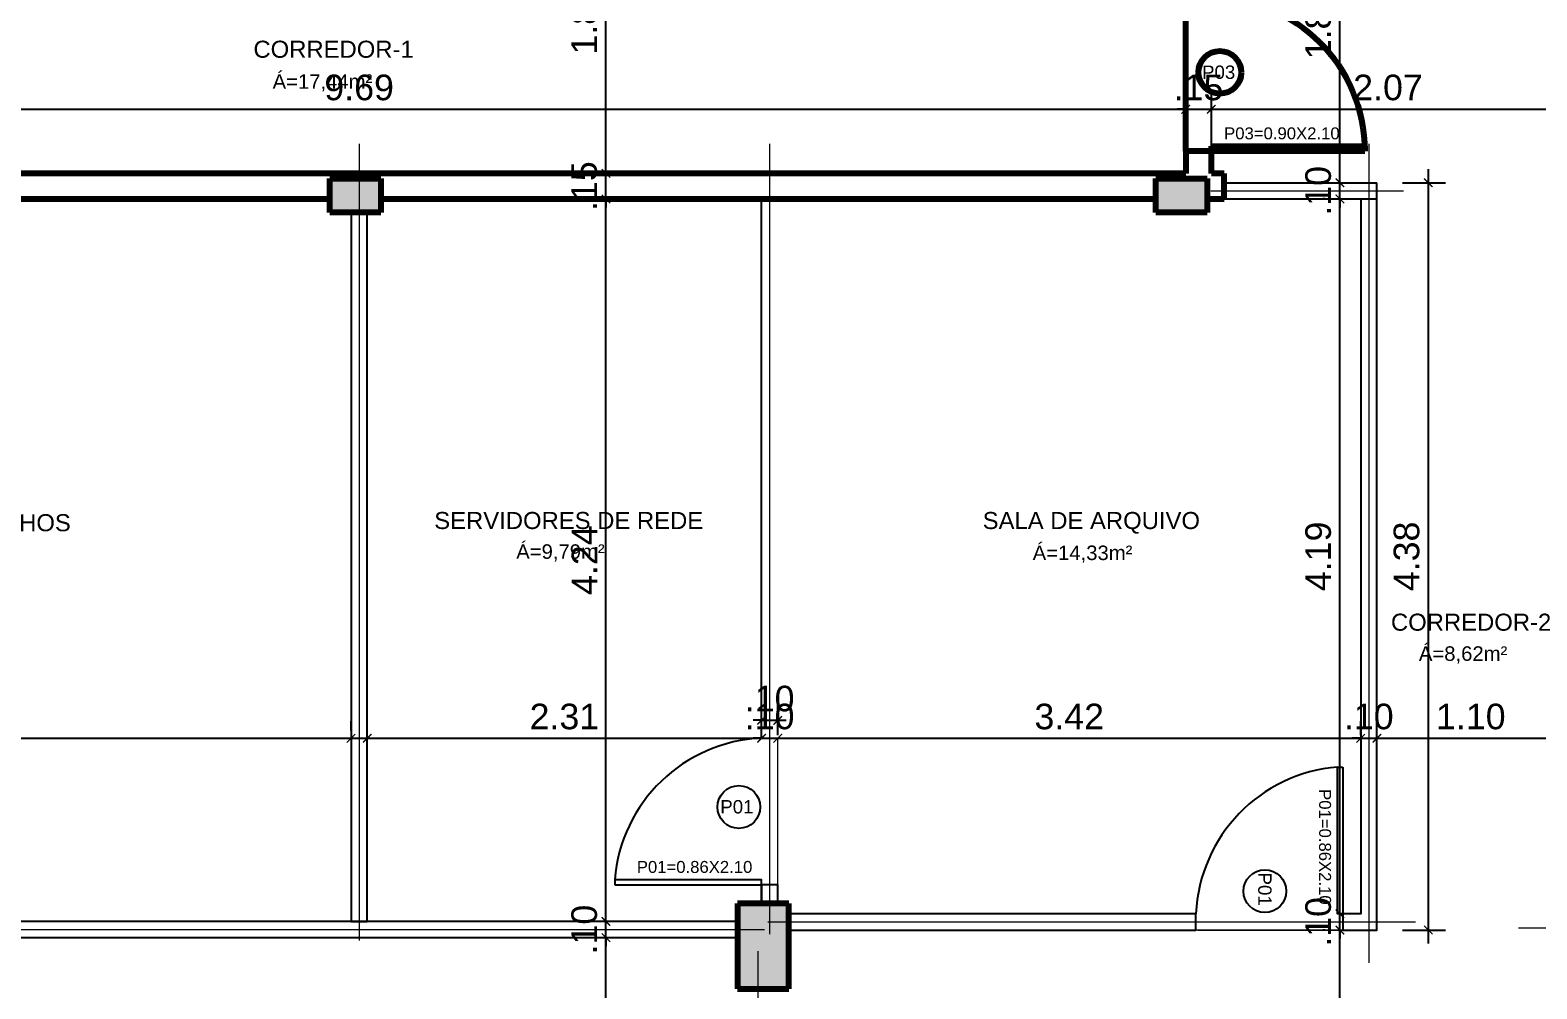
# Model space of a CAD drawing. Header units: metres. Extents: x -15851 to -15710, y 6781 to 6850.
# Drawn here: x -15739.01 to -15730.18, y 6795.99 to 6801.61 of the extents above; entities that cross this region are included whole.
import ezdxf

# ---------------------------------------------------------------- set-up
doc = ezdxf.new("R2010")
doc.units = ezdxf.units.M
doc.linetypes.add('ACAD_ISO06W100', pattern=[36, 24, -3, 0, -3, 0, -3, 0, -3])
for name, color, linetype in [('ARCO', 1, 'Continuous'), ('Divisórias de Gesso Acartonado', 42, 'Continuous'), ('ESQUADRIAS', 2, 'Continuous'), ('Texto Esquadrias', 7, 'Continuous')]:
    doc.layers.add(name, color=color, linetype=linetype)
for name, color, linetype, lineweight in [('cota', 18, 'Continuous', 9), ('Eixo', 1, 'ACAD_ISO06W100', 0), ('parede', 8, 'Continuous', 80), ('PISO', 8, 'Continuous', 13)]:
    doc.layers.add(name, color=color, linetype=linetype, lineweight=lineweight)
doc.styles.add('AMBI', font='arial.ttf')
doc.styles.add('arial', font='arial.ttf')
doc.dimstyles.new('1-50', dxfattribs={"dimtxt": 0.15, "dimasz": 0.05, "dimexe": 0.1, "dimexo": 0.15, "dimgap": 0.05, "dimtad": 1, "dimzin": 4, "dimdsep": 46, "dimtxsty": 'arial', "dimblk": 'ARCHTICK', "dimcen": 0, "dimdle": 0.08, "dimclrd": 256, "dimclre": 256, "dimclrt": 256, "dimadec": 1, "dimazin": 0, "dimtfac": 1, "dimtix": 1, "dimtmove": 0, "dimatfit": 0, "dimldrblk": 'ARCHTICK', "dimfxl": 1, "dimtolj": 1, "dimarcsym": 0})

# ---------------------------------------------------------------- blocks, each defined once
blk = doc.blocks.new('asdf')
at = {"layer": 'parede'}
h = blk.add_hatch(color=256, dxfattribs=at)
h.paths.add_polyline_path([(-15936.6437, 6790.3875), (-15936.9437, 6790.3875), (-15936.9437, 6789.8875), (-15936.6437, 6789.8875)])
h.paths.add_polyline_path([(-15936.6437, 6796.4875), (-15936.9437, 6796.4875), (-15936.9437, 6795.9875), (-15936.6437, 6795.9875)])
h.paths.add_polyline_path([(-15936.6437, 6802.7175), (-15936.9437, 6802.7175), (-15936.9437, 6802.2175), (-15936.6437, 6802.2175)])
h.paths.add_polyline_path([(-15941.4237, 6802.7175), (-15941.7237, 6802.7175), (-15941.7237, 6802.2175), (-15941.4237, 6802.2175)])
h.paths.add_polyline_path([(-15941.4237, 6796.4875), (-15941.7237, 6796.4875), (-15941.7237, 6795.9875), (-15941.4237, 6795.9875)])
h.paths.add_polyline_path([(-15941.4237, 6790.3875), (-15941.7237, 6790.3875), (-15941.7237, 6789.8875), (-15941.4237, 6789.8875)])
h.paths.add_polyline_path([(-15941.5737, 6787.3375), (-15941.8737, 6787.3375), (-15941.8737, 6787.1375), (-15941.5737, 6787.1375)])
h.paths.add_polyline_path([(-15946.2037, 6787.3375), (-15946.5037, 6787.3375), (-15946.5037, 6787.1375), (-15946.2037, 6787.1375)])
h.paths.add_polyline_path([(-15948.8937, 6787.3375), (-15949.1937, 6787.3375), (-15949.1937, 6787.1375), (-15948.8937, 6787.1375)])
h.paths.add_polyline_path([(-15950.9837, 6790.3875), (-15951.2837, 6790.3875), (-15951.2837, 6789.8875), (-15950.9837, 6789.8875)])
h.paths.add_polyline_path([(-15955.7637, 6790.3875), (-15956.0637, 6790.3875), (-15956.0637, 6790.2375), (-15956.0637, 6789.8875), (-15955.7637, 6789.8875)])
h.paths.add_polyline_path([(-15960.5437, 6790.3875), (-15960.8437, 6790.3875), (-15960.8437, 6789.8875), (-15960.5437, 6789.8875)])
h.paths.add_polyline_path([(-15960.5437, 6796.4875), (-15960.8437, 6796.4875), (-15960.8437, 6795.9875), (-15960.5437, 6795.9875)])
h.paths.add_polyline_path([(-15955.7637, 6796.4875), (-15956.0637, 6796.4875), (-15956.0637, 6795.9875), (-15955.7637, 6795.9875)])
h.paths.add_polyline_path([(-15950.9837, 6796.4875), (-15951.2837, 6796.4875), (-15951.2837, 6795.9875), (-15950.9837, 6795.9875)])
h.paths.add_polyline_path([(-15946.2037, 6796.4875), (-15946.5037, 6796.4875), (-15946.5037, 6795.9875), (-15946.2037, 6795.9875)])
h.paths.add_polyline_path([(-15943.7537, 6800.7375), (-15944.0537, 6800.7375), (-15944.0537, 6800.5375), (-15943.7537, 6800.5375)])
h.paths.add_polyline_path([(-15946.3187, 6802.7175), (-15946.6187, 6802.7175), (-15946.6187, 6802.2175), (-15946.3187, 6802.2175)])
h.paths.add_polyline_path([(-15948.5937, 6800.7375), (-15948.8937, 6800.7375), (-15948.8937, 6800.5375), (-15948.5937, 6800.5375)])
h.paths.add_polyline_path([(-15953.4337, 6800.7375), (-15953.7337, 6800.7375), (-15953.7337, 6800.5375), (-15953.4337, 6800.5375)])
h.paths.add_polyline_path([(-15950.7887, 6802.7175), (-15951.0887, 6802.7175), (-15951.0887, 6802.2175), (-15950.7887, 6802.2175)])
h.paths.add_polyline_path([(-15955.7637, 6802.7175), (-15956.0637, 6802.7175), (-15956.0637, 6802.2175), (-15955.7637, 6802.2175)])
h.paths.add_polyline_path([(-15960.5437, 6802.7175), (-15960.8437, 6802.7175), (-15960.8437, 6802.2175), (-15960.5437, 6802.2175)])
h.paths.add_polyline_path([(-15955.4137, 6806.1675), (-15955.8137, 6806.1675), (-15955.8137, 6805.9675), (-15955.4137, 6805.9675)])
h.paths.add_polyline_path([(-15950.9337, 6806.1675), (-15951.3337, 6806.1675), (-15951.3337, 6805.9675), (-15950.9337, 6805.9675)])
h.paths.add_polyline_path([(-15946.1537, 6806.1675), (-15946.5537, 6806.1675), (-15946.5537, 6805.9675), (-15946.1537, 6805.9675)])
h.paths.add_polyline_path([(-15941.6837, 6806.1675), (-15942.0837, 6806.1675), (-15942.0837, 6805.9675), (-15941.6837, 6805.9675)])
for p, q in [((-15943.8787, 6800.8975), (-15943.8787, 6801.7975)), ((-15943.7287, 6800.9275), (-15942.8287, 6800.9275)), ((-15943.7287, 6800.8975), (-15943.7287, 6800.9275)), ((-15942.8287, 6800.9275), (-15942.8287, 6800.8975)), ((-15943.7287, 6800.8975), (-15943.8787, 6800.8975)), ((-15943.8787, 6800.8975), (-15943.8787, 6800.7675)), ((-15942.8287, 6800.8975), (-15943.7287, 6800.8975)), ((-15943.7287, 6800.7675), (-15943.7287, 6800.8975)), ((-15943.8787, 6800.7675), (-15953.5637, 6800.7675)), ((-15948.8937, 6800.7375), (-15948.5937, 6800.7375)), ((-15948.8937, 6800.5375), (-15948.8937, 6800.7375)), ((-15948.5937, 6800.7375), (-15948.5937, 6800.5375)), ((-15944.0537, 6800.7375), (-15943.7537, 6800.7375)), ((-15944.0537, 6800.5375), (-15944.0537, 6800.7375)), ((-15943.7537, 6800.7375), (-15943.7537, 6800.5375)), ((-15943.6537, 6800.7675), (-15943.7287, 6800.7675)), ((-15943.6537, 6800.6175), (-15943.6537, 6800.7675)), ((-15953.4337, 6800.6175), (-15948.8937, 6800.6175)), ((-15948.5937, 6800.6175), (-15944.0537, 6800.6175)), ((-15943.7537, 6800.6175), (-15943.6537, 6800.6175)), ((-15948.5937, 6800.5375), (-15948.8937, 6800.5375)), ((-15943.7537, 6800.5375), (-15944.0537, 6800.5375)), ((-15946.2037, 6796.4875), (-15946.5037, 6796.4875)), ((-15946.5037, 6796.4875), (-15946.5037, 6795.9875)), ((-15946.2037, 6795.9875), (-15946.2037, 6796.4875)), ((-15946.5037, 6795.9875), (-15946.2037, 6795.9875))]:
    blk.add_line(p, q, dxfattribs=at)
blk.add_circle((-15943.679, 6801.3594), 0.1254, dxfattribs=at)
blk.add_arc((-15943.7287, 6800.8975), 0.9, 0, 90, dxfattribs=at)
at = {"layer": 'parede', "style": 'AMBI'}
for s, height, p in [('CORREDOR-1', 0.1, (-15949.3405, 6801.445)), ('Á=17,44m²', 0.085, (-15949.2282, 6801.2632)), ('P03', 0.07833, (-15943.7832, 6801.3212)), ('ÁREA DE MOINHOS', 0.1, (-15951.7298, 6798.6698)), ('SERVIDORES DE REDE', 0.1, (-15948.2812, 6798.6828)), ('SALA DE ARQUIVO', 0.1, (-15945.0682, 6798.6827)), ('Á=9,79m²', 0.085, (-15947.8009, 6798.5081)), ('Á=14,33m²', 0.085, (-15944.7753, 6798.5009)), ('CORREDOR-2', 0.1, (-15942.6764, 6798.0868)), ('Á=8,62m²', 0.085, (-15942.5128, 6797.9102))]:
    blk.add_text(s, height=height, dxfattribs=at).set_placement(p)
blk.add_text('P03=0.90X2.10', height=0.07, rotation=360, dxfattribs=at).set_placement((-15943.6538, 6800.9669))
blk = doc.blocks.new('_ArchTick')
at = {"color": 0, "linetype": 'ByBlock', "const_width": 0.15}
blk.add_lwpolyline([(-0.5, -0.5), (0.5, 0.5)], dxfattribs=at)
blk = doc.blocks.new('*D319')
at = {"layer": 'cota', "lineweight": -2, "transparency": 16777216}
for p, q in [((-15731.3329, 6790.3075), (-15731.3329, 6796.4125)), ((-15731.4205, 6796.3325), (-15731.4329, 6796.3325)), ((-15731.4205, 6790.3875), (-15731.4329, 6790.3875))]:
    blk.add_line(p, q, dxfattribs=at)
at = {"layer": 'Defpoints', "color": 0, "transparency": 16777216}
for p in [(-15731.3329, 6796.3325), (-15731.2705, 6796.3325), (-15731.2705, 6790.3875)]:
    blk.add_point(p, dxfattribs=at)
at = {"layer": 'cota', "lineweight": -2, "transparency": 16777216, "xscale": 0.05, "yscale": 0.05, "zscale": 0.05}
for p, rotation in [((-15731.3329, 6796.3325), 90), ((-15731.3329, 6790.3875), 270)]:
    blk.add_blockref('_ArchTick', p, dxfattribs=dict(at, rotation=rotation))
at = {"layer": 'cota', "transparency": 16777216, "insert": (-15731.4595, 6793.36), "char_height": 0.15, "attachment_point": 5, "rotation": 90, "style": 'arial'}
blk.add_mtext('\\A1;5.95', dxfattribs=at)
blk = doc.blocks.new('*D320')
at = {"layer": 'cota', "lineweight": -2, "transparency": 16777216}
for p, q in [((-15731.4205, 6796.4275), (-15731.4329, 6796.4275)), ((-15731.3329, 6796.4275), (-15731.3329, 6796.4775)), ((-15731.3329, 6796.3325), (-15731.3329, 6796.4275)), ((-15731.4205, 6796.3325), (-15731.4329, 6796.3325)), ((-15731.3329, 6796.3325), (-15731.3329, 6796.2825))]:
    blk.add_line(p, q, dxfattribs=at)
at = {"layer": 'Defpoints', "color": 0, "transparency": 16777216}
for p in [(-15731.3329, 6796.4275), (-15731.2705, 6796.4275), (-15731.2705, 6796.3325)]:
    blk.add_point(p, dxfattribs=at)
at = {"layer": 'cota', "lineweight": -2, "transparency": 16777216, "xscale": 0.05, "yscale": 0.05, "zscale": 0.05}
for p, rotation in [((-15731.3329, 6796.4275), 270), ((-15731.3329, 6796.3325), 90)]:
    blk.add_blockref('_ArchTick', p, dxfattribs=dict(at, rotation=rotation))
at = {"layer": 'cota', "transparency": 16777216, "insert": (-15731.4595, 6796.38), "char_height": 0.15, "attachment_point": 5, "rotation": 90, "style": 'arial'}
blk.add_mtext('\\A1;.10', dxfattribs=at)
blk = doc.blocks.new('*D321')
at = {"layer": 'cota', "lineweight": -2, "transparency": 16777216}
for p, q in [((-15731.3329, 6796.3475), (-15731.3329, 6800.6975)), ((-15731.4205, 6800.6175), (-15731.4329, 6800.6175)), ((-15731.4205, 6796.4275), (-15731.4329, 6796.4275))]:
    blk.add_line(p, q, dxfattribs=at)
at = {"layer": 'Defpoints', "color": 0, "transparency": 16777216}
for p in [(-15731.3329, 6800.6175), (-15731.2705, 6800.6175), (-15731.2705, 6796.4275)]:
    blk.add_point(p, dxfattribs=at)
at = {"layer": 'cota', "lineweight": -2, "transparency": 16777216, "xscale": 0.05, "yscale": 0.05, "zscale": 0.05}
for p, rotation in [((-15731.3329, 6800.6175), 90), ((-15731.3329, 6796.4275), 270)]:
    blk.add_blockref('_ArchTick', p, dxfattribs=dict(at, rotation=rotation))
at = {"layer": 'cota', "transparency": 16777216, "insert": (-15731.4595, 6798.5225), "char_height": 0.15, "attachment_point": 5, "rotation": 90, "style": 'arial'}
blk.add_mtext('\\A1;4.19', dxfattribs=at)
blk = doc.blocks.new('*D322')
at = {"layer": 'cota', "lineweight": -2, "transparency": 16777216}
for p, q in [((-15731.3329, 6800.7125), (-15731.3329, 6800.7625)), ((-15731.4205, 6800.7125), (-15731.4329, 6800.7125)), ((-15731.3329, 6800.6175), (-15731.3329, 6800.7125)), ((-15731.4205, 6800.6175), (-15731.4329, 6800.6175)), ((-15731.3329, 6800.6175), (-15731.3329, 6800.5675))]:
    blk.add_line(p, q, dxfattribs=at)
at = {"layer": 'Defpoints', "color": 0, "transparency": 16777216}
for p in [(-15731.3329, 6800.7125), (-15731.2705, 6800.7125), (-15731.2705, 6800.6175)]:
    blk.add_point(p, dxfattribs=at)
at = {"layer": 'cota', "lineweight": -2, "transparency": 16777216, "xscale": 0.05, "yscale": 0.05, "zscale": 0.05}
for p, rotation in [((-15731.3329, 6800.7125), 270), ((-15731.3329, 6800.6175), 90)]:
    blk.add_blockref('_ArchTick', p, dxfattribs=dict(at, rotation=rotation))
at = {"layer": 'cota', "transparency": 16777216, "insert": (-15731.4595, 6800.665), "char_height": 0.15, "attachment_point": 5, "rotation": 90, "style": 'arial'}
blk.add_mtext('\\A1;.10', dxfattribs=at)
blk = doc.blocks.new('*D323')
at = {"layer": 'cota', "lineweight": -2, "transparency": 16777216}
for p, q in [((-15731.3329, 6800.6325), (-15731.3329, 6802.6475)), ((-15731.4205, 6802.5675), (-15731.4329, 6802.5675)), ((-15731.4205, 6800.7125), (-15731.4329, 6800.7125))]:
    blk.add_line(p, q, dxfattribs=at)
at = {"layer": 'Defpoints', "color": 0, "transparency": 16777216}
for p in [(-15731.3329, 6802.5675), (-15731.2705, 6802.5675), (-15731.2705, 6800.7125)]:
    blk.add_point(p, dxfattribs=at)
at = {"layer": 'cota', "lineweight": -2, "transparency": 16777216, "xscale": 0.05, "yscale": 0.05, "zscale": 0.05}
for p, rotation in [((-15731.3329, 6802.5675), 90), ((-15731.3329, 6800.7125), 270)]:
    blk.add_blockref('_ArchTick', p, dxfattribs=dict(at, rotation=rotation))
at = {"layer": 'cota', "transparency": 16777216, "insert": (-15731.4595, 6801.64), "char_height": 0.15, "attachment_point": 5, "rotation": 90, "style": 'arial'}
blk.add_mtext('\\A1;1.86', dxfattribs=at)
blk = doc.blocks.new('*D343')
at = {"layer": 'cota', "lineweight": -2, "transparency": 16777216}
for p, q in [((-15735.6327, 6791.7725), (-15735.6327, 6796.3675)), ((-15735.6179, 6796.2875), (-15735.7327, 6796.2875)), ((-15735.6179, 6791.8525), (-15735.7327, 6791.8525))]:
    blk.add_line(p, q, dxfattribs=at)
at = {"layer": 'Defpoints', "color": 0, "transparency": 16777216}
for p in [(-15735.6327, 6796.2875), (-15735.4679, 6796.2875), (-15735.4679, 6791.8525)]:
    blk.add_point(p, dxfattribs=at)
at = {"layer": 'cota', "lineweight": -2, "transparency": 16777216, "xscale": 0.05, "yscale": 0.05, "zscale": 0.05}
for p, rotation in [((-15735.6327, 6796.2875), 90), ((-15735.6327, 6791.8525), 270)]:
    blk.add_blockref('_ArchTick', p, dxfattribs=dict(at, rotation=rotation))
at = {"layer": 'cota', "transparency": 16777216, "insert": (-15735.7577, 6794.07), "char_height": 0.15, "attachment_point": 5, "rotation": 90, "style": 'arial'}
blk.add_mtext('\\A1;4.44', dxfattribs=at)
blk = doc.blocks.new('*D344')
at = {"layer": 'cota', "lineweight": -2, "transparency": 16777216}
for p, q in [((-15735.6327, 6796.3825), (-15735.6327, 6796.4325)), ((-15735.6179, 6796.3825), (-15735.7327, 6796.3825)), ((-15735.6327, 6796.2875), (-15735.6327, 6796.3825)), ((-15735.6179, 6796.2875), (-15735.7327, 6796.2875)), ((-15735.6327, 6796.2875), (-15735.6327, 6796.2375))]:
    blk.add_line(p, q, dxfattribs=at)
at = {"layer": 'Defpoints', "color": 0, "transparency": 16777216}
for p in [(-15735.6327, 6796.3825), (-15735.4679, 6796.3825), (-15735.4679, 6796.2875)]:
    blk.add_point(p, dxfattribs=at)
at = {"layer": 'cota', "lineweight": -2, "transparency": 16777216, "xscale": 0.05, "yscale": 0.05, "zscale": 0.05}
for p, rotation in [((-15735.6327, 6796.3825), 270), ((-15735.6327, 6796.2875), 90)]:
    blk.add_blockref('_ArchTick', p, dxfattribs=dict(at, rotation=rotation))
at = {"layer": 'cota', "transparency": 16777216, "insert": (-15735.7593, 6796.335), "char_height": 0.15, "attachment_point": 5, "rotation": 90, "style": 'arial'}
blk.add_mtext('\\A1;.10', dxfattribs=at)
blk = doc.blocks.new('*D345')
at = {"layer": 'cota', "lineweight": -2, "transparency": 16777216}
for p, q in [((-15735.6327, 6796.3025), (-15735.6327, 6800.6975)), ((-15735.6179, 6800.6175), (-15735.7327, 6800.6175)), ((-15735.6179, 6796.3825), (-15735.7327, 6796.3825))]:
    blk.add_line(p, q, dxfattribs=at)
at = {"layer": 'Defpoints', "color": 0, "transparency": 16777216}
for p in [(-15735.6327, 6800.6175), (-15735.4679, 6800.6175), (-15735.4679, 6796.3825)]:
    blk.add_point(p, dxfattribs=at)
at = {"layer": 'cota', "lineweight": -2, "transparency": 16777216, "xscale": 0.05, "yscale": 0.05, "zscale": 0.05}
for p, rotation in [((-15735.6327, 6800.6175), 90), ((-15735.6327, 6796.3825), 270)]:
    blk.add_blockref('_ArchTick', p, dxfattribs=dict(at, rotation=rotation))
at = {"layer": 'cota', "transparency": 16777216, "insert": (-15735.758, 6798.5), "char_height": 0.15, "attachment_point": 5, "rotation": 90, "style": 'arial'}
blk.add_mtext('\\A1;4.24', dxfattribs=at)
blk = doc.blocks.new('*D346')
at = {"layer": 'cota', "lineweight": -2, "transparency": 16777216}
for p, q in [((-15735.6327, 6800.7675), (-15735.6327, 6800.8175)), ((-15735.6179, 6800.7675), (-15735.7327, 6800.7675)), ((-15735.6327, 6800.6175), (-15735.6327, 6800.7675)), ((-15735.6179, 6800.6175), (-15735.7327, 6800.6175)), ((-15735.6327, 6800.6175), (-15735.6327, 6800.5675))]:
    blk.add_line(p, q, dxfattribs=at)
at = {"layer": 'Defpoints', "color": 0, "transparency": 16777216}
for p in [(-15735.6327, 6800.7675), (-15735.4679, 6800.7675), (-15735.4679, 6800.6175)]:
    blk.add_point(p, dxfattribs=at)
at = {"layer": 'cota', "lineweight": -2, "transparency": 16777216, "xscale": 0.05, "yscale": 0.05, "zscale": 0.05}
for p, rotation in [((-15735.6327, 6800.7675), 270), ((-15735.6327, 6800.6175), 90)]:
    blk.add_blockref('_ArchTick', p, dxfattribs=dict(at, rotation=rotation))
at = {"layer": 'cota', "transparency": 16777216, "insert": (-15735.7593, 6800.6925), "char_height": 0.15, "attachment_point": 5, "rotation": 90, "style": 'arial'}
blk.add_mtext('\\A1;.15', dxfattribs=at)
blk = doc.blocks.new('*D347')
at = {"layer": 'cota', "lineweight": -2, "transparency": 16777216}
for p, q in [((-15735.6327, 6800.6875), (-15735.6327, 6802.6475)), ((-15735.6179, 6802.5675), (-15735.7327, 6802.5675)), ((-15735.6179, 6800.7675), (-15735.7327, 6800.7675))]:
    blk.add_line(p, q, dxfattribs=at)
at = {"layer": 'Defpoints', "color": 0, "transparency": 16777216}
for p in [(-15735.6327, 6802.5675), (-15735.4679, 6802.5675), (-15735.4679, 6800.7675)]:
    blk.add_point(p, dxfattribs=at)
at = {"layer": 'cota', "lineweight": -2, "transparency": 16777216, "xscale": 0.05, "yscale": 0.05, "zscale": 0.05}
for p, rotation in [((-15735.6327, 6802.5675), 90), ((-15735.6327, 6800.7675), 270)]:
    blk.add_blockref('_ArchTick', p, dxfattribs=dict(at, rotation=rotation))
at = {"layer": 'cota', "transparency": 16777216, "insert": (-15735.7593, 6801.6675), "char_height": 0.15, "attachment_point": 5, "rotation": 90, "style": 'arial'}
blk.add_mtext('\\A1;1.80', dxfattribs=at)
blk = doc.blocks.new('*D401')
at = {"layer": 'cota', "lineweight": -2, "transparency": 16777216}
for p, q in [((-15741.9211, 6801.1941), (-15741.9211, 6801.2434)), ((-15732.2361, 6800.9175), (-15732.2361, 6801.2434)), ((-15742.0011, 6801.1434), (-15732.1561, 6801.1434))]:
    blk.add_line(p, q, dxfattribs=at)
at = {"layer": 'Defpoints', "color": 0, "transparency": 16777216}
for p in [(-15732.2361, 6801.1434), (-15741.9211, 6801.0441), (-15732.2361, 6800.7675)]:
    blk.add_point(p, dxfattribs=at)
at = {"layer": 'cota', "lineweight": -2, "transparency": 16777216, "xscale": 0.05, "yscale": 0.05, "zscale": 0.05, "rotation": 180}
blk.add_blockref('_ArchTick', (-15741.9211, 6801.1434), dxfattribs=at)
at = {"layer": 'cota', "lineweight": -2, "transparency": 16777216, "xscale": 0.05, "yscale": 0.05, "zscale": 0.05}
blk.add_blockref('_ArchTick', (-15732.2361, 6801.1434), dxfattribs=at)
at = {"layer": 'cota', "transparency": 16777216, "insert": (-15737.0786, 6801.27), "char_height": 0.15, "attachment_point": 5, "style": 'arial'}
blk.add_mtext('\\A1;9.69', dxfattribs=at)
blk = doc.blocks.new('*D402')
at = {"layer": 'cota', "lineweight": -2, "transparency": 16777216}
for p, q in [((-15732.2361, 6800.9175), (-15732.2361, 6801.2434)), ((-15732.0861, 6800.9175), (-15732.0861, 6801.2434)), ((-15732.2361, 6801.1434), (-15732.2861, 6801.1434)), ((-15732.2361, 6801.1434), (-15732.0861, 6801.1434)), ((-15732.0861, 6801.1434), (-15732.0361, 6801.1434))]:
    blk.add_line(p, q, dxfattribs=at)
at = {"layer": 'Defpoints', "color": 0, "transparency": 16777216}
for p in [(-15732.0861, 6801.1434), (-15732.2361, 6800.7675), (-15732.0861, 6800.7675)]:
    blk.add_point(p, dxfattribs=at)
at = {"layer": 'cota', "lineweight": -2, "transparency": 16777216, "xscale": 0.05, "yscale": 0.05, "zscale": 0.05}
blk.add_blockref('_ArchTick', (-15732.2361, 6801.1434), dxfattribs=at)
at = {"layer": 'cota', "lineweight": -2, "transparency": 16777216, "xscale": 0.05, "yscale": 0.05, "zscale": 0.05, "rotation": 180}
blk.add_blockref('_ArchTick', (-15732.0861, 6801.1434), dxfattribs=at)
at = {"layer": 'cota', "transparency": 16777216, "insert": (-15732.1611, 6801.27), "char_height": 0.15, "attachment_point": 5, "style": 'arial'}
blk.add_mtext('\\A1;.15', dxfattribs=at)
blk = doc.blocks.new('*D403')
at = {"layer": 'cota', "lineweight": -2, "transparency": 16777216}
for p, q in [((-15732.0861, 6800.9175), (-15732.0861, 6801.2434)), ((-15730.0161, 6801.1941), (-15730.0161, 6801.2434)), ((-15732.1661, 6801.1434), (-15729.9361, 6801.1434))]:
    blk.add_line(p, q, dxfattribs=at)
at = {"layer": 'Defpoints', "color": 0, "transparency": 16777216}
for p in [(-15730.0161, 6801.1434), (-15730.0161, 6801.0441), (-15732.0861, 6800.7675)]:
    blk.add_point(p, dxfattribs=at)
at = {"layer": 'cota', "lineweight": -2, "transparency": 16777216, "xscale": 0.05, "yscale": 0.05, "zscale": 0.05, "rotation": 180}
blk.add_blockref('_ArchTick', (-15732.0861, 6801.1434), dxfattribs=at)
at = {"layer": 'cota', "lineweight": -2, "transparency": 16777216, "xscale": 0.05, "yscale": 0.05, "zscale": 0.05}
blk.add_blockref('_ArchTick', (-15730.0161, 6801.1434), dxfattribs=at)
at = {"layer": 'cota', "transparency": 16777216, "insert": (-15731.0511, 6801.27), "char_height": 0.15, "attachment_point": 5, "style": 'arial'}
blk.add_mtext('\\A1;2.07', dxfattribs=at)
blk = doc.blocks.new('*D408')
at = {"layer": 'cota', "lineweight": -2, "transparency": 16777216}
for p, q in [((-15742.5295, 6797.4747), (-15742.5295, 6797.5565)), ((-15737.1261, 6797.5025), (-15737.1261, 6797.5565)), ((-15742.6095, 6797.4565), (-15737.0461, 6797.4565))]:
    blk.add_line(p, q, dxfattribs=at)
at = {"layer": 'Defpoints', "color": 0, "transparency": 16777216}
for p in [(-15737.1261, 6797.4565), (-15742.5295, 6797.3247), (-15737.1261, 6797.3525)]:
    blk.add_point(p, dxfattribs=at)
at = {"layer": 'cota', "lineweight": -2, "transparency": 16777216, "xscale": 0.05, "yscale": 0.05, "zscale": 0.05, "rotation": 180}
blk.add_blockref('_ArchTick', (-15742.5295, 6797.4565), dxfattribs=at)
at = {"layer": 'cota', "lineweight": -2, "transparency": 16777216, "xscale": 0.05, "yscale": 0.05, "zscale": 0.05}
blk.add_blockref('_ArchTick', (-15737.1261, 6797.4565), dxfattribs=at)
at = {"layer": 'cota', "transparency": 16777216, "insert": (-15739.8278, 6797.5831), "char_height": 0.15, "attachment_point": 5, "style": 'arial'}
blk.add_mtext('\\A1;5.40', dxfattribs=at)
blk = doc.blocks.new('*D409')
at = {"layer": 'cota', "lineweight": -2, "transparency": 16777216}
for p, q in [((-15737.0311, 6797.5025), (-15737.0311, 6797.5565)), ((-15734.7211, 6797.4747), (-15734.7211, 6797.5565)), ((-15737.1111, 6797.4565), (-15734.6411, 6797.4565))]:
    blk.add_line(p, q, dxfattribs=at)
at = {"layer": 'Defpoints', "color": 0, "transparency": 16777216}
for p in [(-15734.7211, 6797.4565), (-15737.0311, 6797.3525), (-15734.7211, 6797.3247)]:
    blk.add_point(p, dxfattribs=at)
at = {"layer": 'cota', "lineweight": -2, "transparency": 16777216, "xscale": 0.05, "yscale": 0.05, "zscale": 0.05, "rotation": 180}
blk.add_blockref('_ArchTick', (-15737.0311, 6797.4565), dxfattribs=at)
at = {"layer": 'cota', "lineweight": -2, "transparency": 16777216, "xscale": 0.05, "yscale": 0.05, "zscale": 0.05}
blk.add_blockref('_ArchTick', (-15734.7211, 6797.4565), dxfattribs=at)
at = {"layer": 'cota', "transparency": 16777216, "insert": (-15735.8761, 6797.5831), "char_height": 0.15, "attachment_point": 5, "style": 'arial'}
blk.add_mtext('\\A1;2.31', dxfattribs=at)
blk = doc.blocks.new('*D359')
at = {"layer": 'cota', "lineweight": -2, "transparency": 16777216}
for p, q in [((-15734.7211, 6797.4747), (-15734.7211, 6797.5565)), ((-15734.6261, 6797.4747), (-15734.6261, 6797.5565)), ((-15734.7211, 6797.4565), (-15734.7711, 6797.4565)), ((-15734.7211, 6797.4565), (-15734.6261, 6797.4565)), ((-15734.6261, 6797.4565), (-15734.5761, 6797.4565))]:
    blk.add_line(p, q, dxfattribs=at)
at = {"layer": 'Defpoints', "color": 0, "transparency": 16777216}
for p in [(-15734.6261, 6797.4565), (-15734.7211, 6797.3247), (-15734.6261, 6797.3247)]:
    blk.add_point(p, dxfattribs=at)
at = {"layer": 'cota', "lineweight": -2, "transparency": 16777216, "xscale": 0.05, "yscale": 0.05, "zscale": 0.05}
blk.add_blockref('_ArchTick', (-15734.7211, 6797.4565), dxfattribs=at)
at = {"layer": 'cota', "lineweight": -2, "transparency": 16777216, "xscale": 0.05, "yscale": 0.05, "zscale": 0.05, "rotation": 180}
blk.add_blockref('_ArchTick', (-15734.6261, 6797.4565), dxfattribs=at)
at = {"layer": 'cota', "transparency": 16777216, "insert": (-15734.6736, 6797.5831), "char_height": 0.15, "attachment_point": 5, "style": 'arial'}
blk.add_mtext('\\A1;.10', dxfattribs=at)
blk = doc.blocks.new('*D360')
at = {"layer": 'cota', "lineweight": -2, "transparency": 16777216}
for p, q in [((-15734.6261, 6797.4747), (-15734.6261, 6797.5565)), ((-15731.2111, 6797.4747), (-15731.2111, 6797.5565)), ((-15734.7061, 6797.4565), (-15731.1311, 6797.4565))]:
    blk.add_line(p, q, dxfattribs=at)
at = {"layer": 'Defpoints', "color": 0, "transparency": 16777216}
for p in [(-15731.2111, 6797.4565), (-15734.6261, 6797.3247), (-15731.2111, 6797.3247)]:
    blk.add_point(p, dxfattribs=at)
at = {"layer": 'cota', "lineweight": -2, "transparency": 16777216, "xscale": 0.05, "yscale": 0.05, "zscale": 0.05, "rotation": 180}
blk.add_blockref('_ArchTick', (-15734.6261, 6797.4565), dxfattribs=at)
at = {"layer": 'cota', "lineweight": -2, "transparency": 16777216, "xscale": 0.05, "yscale": 0.05, "zscale": 0.05}
blk.add_blockref('_ArchTick', (-15731.2111, 6797.4565), dxfattribs=at)
at = {"layer": 'cota', "transparency": 16777216, "insert": (-15732.9186, 6797.5831), "char_height": 0.15, "attachment_point": 5, "style": 'arial'}
blk.add_mtext('\\A1;3.42', dxfattribs=at)
blk = doc.blocks.new('*D361')
at = {"layer": 'cota', "lineweight": -2, "transparency": 16777216}
for p, q in [((-15731.2111, 6797.4747), (-15731.2111, 6797.5565)), ((-15731.1161, 6797.4747), (-15731.1161, 6797.5565)), ((-15731.2111, 6797.4565), (-15731.2611, 6797.4565)), ((-15731.2111, 6797.4565), (-15731.1161, 6797.4565)), ((-15731.1161, 6797.4565), (-15731.0661, 6797.4565))]:
    blk.add_line(p, q, dxfattribs=at)
at = {"layer": 'Defpoints', "color": 0, "transparency": 16777216}
for p in [(-15731.1161, 6797.4565), (-15731.2111, 6797.3247), (-15731.1161, 6797.3247)]:
    blk.add_point(p, dxfattribs=at)
at = {"layer": 'cota', "lineweight": -2, "transparency": 16777216, "xscale": 0.05, "yscale": 0.05, "zscale": 0.05}
blk.add_blockref('_ArchTick', (-15731.2111, 6797.4565), dxfattribs=at)
at = {"layer": 'cota', "lineweight": -2, "transparency": 16777216, "xscale": 0.05, "yscale": 0.05, "zscale": 0.05, "rotation": 180}
blk.add_blockref('_ArchTick', (-15731.1161, 6797.4565), dxfattribs=at)
at = {"layer": 'cota', "transparency": 16777216, "insert": (-15731.1636, 6797.5831), "char_height": 0.15, "attachment_point": 5, "style": 'arial'}
blk.add_mtext('\\A1;.10', dxfattribs=at)
blk = doc.blocks.new('*D410')
at = {"layer": 'cota', "lineweight": -2, "transparency": 16777216}
for p, q in [((-15731.1161, 6797.4747), (-15731.1161, 6797.5565)), ((-15730.0161, 6797.5875), (-15730.0161, 6797.5565)), ((-15731.1961, 6797.4565), (-15729.9361, 6797.4565))]:
    blk.add_line(p, q, dxfattribs=at)
at = {"layer": 'Defpoints', "color": 0, "transparency": 16777216}
for p in [(-15730.0161, 6797.4565), (-15730.0161, 6797.4375), (-15731.1161, 6797.3247)]:
    blk.add_point(p, dxfattribs=at)
at = {"layer": 'cota', "lineweight": -2, "transparency": 16777216, "xscale": 0.05, "yscale": 0.05, "zscale": 0.05, "rotation": 180}
blk.add_blockref('_ArchTick', (-15731.1161, 6797.4565), dxfattribs=at)
at = {"layer": 'cota', "lineweight": -2, "transparency": 16777216, "xscale": 0.05, "yscale": 0.05, "zscale": 0.05}
blk.add_blockref('_ArchTick', (-15730.0161, 6797.4565), dxfattribs=at)
at = {"layer": 'cota', "transparency": 16777216, "insert": (-15730.5661, 6797.5831), "char_height": 0.15, "attachment_point": 5, "style": 'arial'}
blk.add_mtext('\\A1;1.10', dxfattribs=at)
blk = doc.blocks.new('*D413')
at = {"layer": 'cota', "lineweight": -2, "transparency": 16777216}
for p, q in [((-15730.8152, 6800.7925), (-15730.8152, 6796.2525)), ((-15730.9661, 6800.7125), (-15730.7152, 6800.7125)), ((-15730.9661, 6796.3325), (-15730.7152, 6796.3325))]:
    blk.add_line(p, q, dxfattribs=at)
at = {"layer": 'Defpoints', "color": 0, "transparency": 16777216}
for p in [(-15731.1161, 6800.7125), (-15731.1161, 6796.3325), (-15730.8152, 6796.3325)]:
    blk.add_point(p, dxfattribs=at)
at = {"layer": 'cota', "lineweight": -2, "transparency": 16777216, "xscale": 0.05, "yscale": 0.05, "zscale": 0.05}
for p, rotation in [((-15730.8152, 6800.7125), 90), ((-15730.8152, 6796.3325), 270)]:
    blk.add_blockref('_ArchTick', p, dxfattribs=dict(at, rotation=rotation))
at = {"layer": 'cota', "transparency": 16777216, "insert": (-15730.9419, 6798.5225), "char_height": 0.15, "attachment_point": 5, "rotation": 90, "style": 'arial'}
blk.add_mtext('\\A1;4.38', dxfattribs=at)
blk = doc.blocks.new('*D444')
at = {"layer": 'cota', "lineweight": -2, "transparency": 16777216}
for p, q in [((-15734.7211, 6797.6075), (-15734.7211, 6797.6615)), ((-15734.6261, 6797.6075), (-15734.6261, 6797.6615)), ((-15734.7211, 6797.5615), (-15734.7711, 6797.5615)), ((-15734.7211, 6797.5615), (-15734.6261, 6797.5615)), ((-15734.6261, 6797.5615), (-15734.5761, 6797.5615))]:
    blk.add_line(p, q, dxfattribs=at)
at = {"layer": 'Defpoints', "color": 0, "transparency": 16777216}
for p in [(-15734.6261, 6797.5615), (-15734.7211, 6797.4575), (-15734.6261, 6797.4575)]:
    blk.add_point(p, dxfattribs=at)
at = {"layer": 'cota', "lineweight": -2, "transparency": 16777216, "xscale": 0.05, "yscale": 0.05, "zscale": 0.05}
blk.add_blockref('_ArchTick', (-15734.7211, 6797.5615), dxfattribs=at)
at = {"layer": 'cota', "lineweight": -2, "transparency": 16777216, "xscale": 0.05, "yscale": 0.05, "zscale": 0.05, "rotation": 180}
blk.add_blockref('_ArchTick', (-15734.6261, 6797.5615), dxfattribs=at)
at = {"layer": 'cota', "transparency": 16777216, "insert": (-15734.6736, 6797.6881), "char_height": 0.15, "attachment_point": 5, "style": 'arial'}
blk.add_mtext('\\A1;.10', dxfattribs=at)

msp = doc.modelspace()

# ---------------------------------------------------------------- linework, layer by layer
at = {"layer": 'ARCO'}
for centre, start, end in [((-15734.681, 6796.5554), 92.5449, 175.42115), ((-15731.274, 6796.3874), 94.57885, 177.4551)]:
    msp.add_arc(centre, 0.903, start, end, dxfattribs=at)
at = {"layer": 'Divisórias de Gesso Acartonado'}
for p, q in [((-15732.0111, 6800.7125), (-15731.1161, 6800.7125)), ((-15734.7211, 6797.4575), (-15734.7211, 6800.6175)), ((-15732.0111, 6800.6175), (-15731.1161, 6800.6175)), ((-15734.7211, 6796.4875), (-15734.7211, 6796.6275)), ((-15734.6261, 6796.4875), (-15734.6261, 6796.5975)), ((-15734.8611, 6796.3825), (-15739.3411, 6796.3825)), ((-15734.8611, 6796.2875), (-15739.3411, 6796.2875))]:
    msp.add_line(p, q, dxfattribs=at)
for points in [[(-15731.2111, 6800.6175), (-15731.2111, 6796.4275), (-15731.3161, 6796.4275), (-15731.3161, 6796.3325), (-15731.1161, 6796.3325), (-15731.1161, 6800.7125)], [(-15737.1261, 6800.5375), (-15737.1261, 6796.3825), (-15737.0311, 6796.3825), (-15737.0311, 6800.5375)], [(-15734.6261, 6796.4875), (-15734.6261, 6796.5975), (-15734.7211, 6796.5975), (-15734.7211, 6796.4875)], [(-15734.5611, 6796.3325), (-15732.1761, 6796.3325), (-15732.1761, 6796.4275), (-15734.5611, 6796.4275)]]:
    msp.add_lwpolyline(points, dxfattribs=at)
at = {"layer": 'Eixo', "ltscale": 0.2}
for p, q in [((-15737.0786, 6800.9398), (-15737.0786, 6796.2713)), ((-15734.6736, 6800.9398), (-15734.6736, 6796.308)), ((-15731.1636, 6800.9398), (-15731.1636, 6796.128)), ((-15732.0892, 6800.665), (-15730.9598, 6800.665)), ((-15739.472, 6796.335), (-15734.7048, 6796.335)), ((-15734.6841, 6796.38), (-15730.8895, 6796.38)), ((-15730.2857, 6796.345), (-15725.1448, 6796.345)), ((-15734.7436, 6796.2083), (-15734.7436, 6790.2763))]:
    msp.add_line(p, q, dxfattribs=at)
at = {"layer": 'ESQUADRIAS'}
for points in [[(-15731.3161, 6797.2875), (-15731.3161, 6796.4275), (-15731.3461, 6796.4275), (-15731.3461, 6797.2875)], [(-15735.5811, 6796.5975), (-15734.7211, 6796.5975), (-15734.7211, 6796.6275), (-15735.5811, 6796.6275)]]:
    msp.add_lwpolyline(points, close=True, dxfattribs=at)
at = {"layer": 'PISO'}
for p, q in [((-15734.6261, 6796.5975), (-15734.6261, 6797.4575)), ((-15731.3211, 6796.3325), (-15732.1811, 6796.3325)), ((-15732.1661, 6796.3325), (-15731.3161, 6796.3325))]:
    msp.add_line(p, q, dxfattribs=at)
at = {"layer": 'Texto Esquadrias'}
for centre in [(-15734.8538, 6797.0536), (-15731.7723, 6796.5601)]:
    msp.add_circle(centre, 0.1254, dxfattribs=at)

# ---------------------------------------------------------------- block references
at = {"layer": 'parede'}
msp.add_blockref('asdf', (211.6426, 0), dxfattribs=at)

# ---------------------------------------------------------------- texts
at = {"layer": 'Texto Esquadrias', "rotation": 270, "style": 'AMBI'}
for s, insert, char_height, width, attachment_point in [('P01=0.86X2.10', (-15731.4558, 6797.1583), 0.07, 0.697014, 7), ('P01', (-15731.8127, 6796.4746), 0.07833, 1.166286, 9)]:
    msp.add_mtext(s, dxfattribs=dict(at, insert=insert, char_height=char_height, width=width, attachment_point=attachment_point))
at = {"layer": 'Texto Esquadrias', "style": 'AMBI'}
for s, insert, char_height, width, attachment_point in [('P01', (-15734.7682, 6797.0941), 0.07833, 1.166286, 3), ('P01=0.86X2.10', (-15735.4519, 6796.7372), 0.07, 0.697014, 1)]:
    msp.add_mtext(s, dxfattribs=dict(at, insert=insert, char_height=char_height, width=width, attachment_point=attachment_point))

# ---------------------------------------------------------------- dimensions: what is measured, and where the dimension line sits
at = {"layer": 'cota'}
for base, p1, p2, picture, middle in [((-15735.6327, 6802.5675), (-15735.4679, 6800.7675), (-15735.4679, 6802.5675), '*D347', (-15735.7593, 6801.6675)), ((-15731.3329224638, 6802.5674798172), (-15731.2704994416, 6800.7124798172), (-15731.2704994416, 6802.5674798172), '*D323', (-15731.4595084119, 6801.6399798172)), ((-15735.6327, 6800.7675), (-15735.4679, 6800.6175), (-15735.4679, 6800.7675), '*D346', (-15735.7593, 6800.6925)), ((-15731.3329224638, 6800.7124798172), (-15731.2704994416, 6800.6174798172), (-15731.2704994416, 6800.7124798172), '*D322', (-15731.4595084119, 6800.6649798172)), ((-15735.632703226, 6800.6174798172), (-15735.4679328301, 6796.3824798172), (-15735.4679328301, 6800.6174798172), '*D345', (-15735.7580101837, 6798.4999798172)), ((-15731.3329, 6800.6175), (-15731.2705, 6796.4275), (-15731.2705, 6800.6175), '*D321', (-15731.4595, 6798.5225)), ((-15731.3329224637, 6796.4274798172), (-15731.2704994416, 6796.3324798172), (-15731.2704994416, 6796.4274798172), '*D320', (-15731.4595084119, 6796.3799798172)), ((-15735.632703226, 6796.3824798172), (-15735.4679328301, 6796.2874798172), (-15735.4679328301, 6796.3824798172), '*D344', (-15735.7592891741, 6796.3349798172)), ((-15731.3329224637, 6796.3324798172), (-15731.2704994416, 6790.3874798172), (-15731.2704994416, 6796.3324798172), '*D319', (-15731.4595084119, 6793.3599798172)), ((-15735.6327032259, 6796.2874798172), (-15735.4679328301, 6791.8524798172), (-15735.4679328301, 6796.2874798172), '*D343', (-15735.7577032259, 6794.0699798172))]:
    dim = msp.add_linear_dim(base=base, p1=p1, p2=p2, angle=90, dimstyle='1-50', override={"dimtmove": 1}, dxfattribs=at)
    dim.commit()
    dim.dimension.update_dxf_attribs({"geometry": picture, "text_midpoint": middle})
for base, p1, p2, picture, middle in [((-15732.236088308, 6801.1434151093), (-15741.921088308, 6801.0441138608), (-15732.236088308, 6800.7674798172), '*D401', (-15737.078588308, 6801.2700010575)), ((-15732.0861, 6801.1434), (-15732.2361, 6800.7675), (-15732.0861, 6800.7675), '*D402', (-15732.1611, 6801.27)), ((-15730.0161, 6801.1434), (-15732.0861, 6800.7675), (-15730.0161, 6801.0441), '*D403', (-15731.0511, 6801.27)), ((-15734.626088308, 6797.5615027862), (-15734.721088308, 6797.4574798172), (-15734.626088308, 6797.4574798172), '*D444', (-15734.673588308, 6797.6880887343)), ((-15737.1261, 6797.4565), (-15742.5295, 6797.3247), (-15737.1261, 6797.3525), '*D408', (-15739.8278, 6797.5831)), ((-15734.7211, 6797.4565), (-15737.0311, 6797.3525), (-15734.7211, 6797.3247), '*D409', (-15735.8761, 6797.5831)), ((-15734.626088308, 6797.4565027862), (-15734.721088308, 6797.3246889667), (-15734.626088308, 6797.3246889667), '*D359', (-15734.673588308, 6797.5830887343)), ((-15731.211088308, 6797.4565027862), (-15734.626088308, 6797.3246889667), (-15731.211088308, 6797.3246889667), '*D360', (-15732.918588308, 6797.583139894)), ((-15731.116088308, 6797.4565027862), (-15731.211088308, 6797.3246889667), (-15731.116088308, 6797.3246889667), '*D361', (-15731.163588308, 6797.5830887343)), ((-15730.0161, 6797.4565), (-15731.1161, 6797.3247), (-15730.0161, 6797.4375), '*D410', (-15730.5661, 6797.5831))]:
    dim = msp.add_linear_dim(base=base, p1=p1, p2=p2, dimstyle='1-50', override={"dimtmove": 1}, dxfattribs=at)
    dim.commit()
    dim.dimension.update_dxf_attribs({"geometry": picture, "text_midpoint": middle})
dim = msp.add_linear_dim(base=(-15730.8152, 6796.3325), p1=(-15731.1161, 6800.7125), p2=(-15731.1161, 6796.3325), angle=90, dimstyle='1-50', dxfattribs=at)
dim.commit()
dim.dimension.update_dxf_attribs({"geometry": '*D413', "text_midpoint": (-15730.9419, 6798.5225)})

doc.saveas('drawing.dxf')
